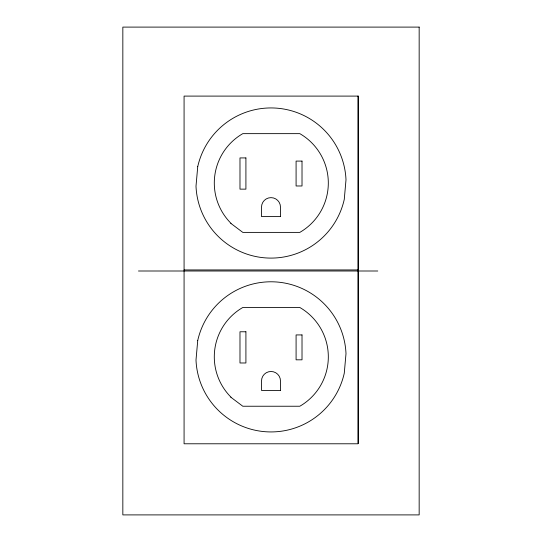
<?xml version="1.0" encoding="UTF-8"?>
<svg xmlns="http://www.w3.org/2000/svg" width="542" height="542" viewBox="0 0 542 542"><rect width="100%" height="100%" fill="white"/><g stroke="black" fill="none" stroke-linecap="round" stroke-linejoin="round"><path stroke-width="0.81" d="M230.777 223.331L242.802 232.389L299.814 232.389A57.012 57.012 0 0 0 299.814 133.644L242.802 133.644A57.012 57.012 0 0 0 230.994 223.331M184.077 269.936L357.923 269.936M138.461 271L377.774 271M230.777 397.178L242.802 406.236L299.814 406.236A57.012 57.012 0 0 0 299.814 307.483L242.802 307.483A57.012 57.012 0 0 0 230.994 397.178M358.472 443.478L358.472 96.097L184.077 96.097L184.077 443.783L357.923 443.783L357.923 96.097M197.728 166.685L196.001 186.211A75.067 75.067 0 0 0 344.272 199.348L345.999 179.822A75.067 75.067 0 0 0 197.728 166.685M197.728 340.532L196.001 360.051A75.067 75.067 0 0 0 344.272 373.187L345.999 353.669A75.067 75.067 0 0 0 197.728 340.532M419.162 27.1L122.838 27.1L122.838 514.9L419.162 514.9L419.162 27.1M245.912 157.925L239.984 157.925L239.984 189.138L245.912 189.138L245.912 157.925M302.016 161.089L296.088 161.089L296.088 185.981L302.016 185.981L302.016 161.089M280.485 216.597L261.515 216.597L261.515 207.119A9.485 9.485 0 0 1 271 197.634A9.485 9.485 0 0 1 280.485 207.119L280.485 216.597M245.912 331.772L239.984 331.772L239.984 362.984L245.912 362.984L245.912 331.772M302.016 334.929L296.088 334.929L296.088 359.82L302.016 359.82L302.016 334.929M280.485 390.443L261.515 390.443L261.515 380.958A9.485 9.485 0 0 1 271 371.48A9.485 9.485 0 0 1 280.485 380.958L280.485 390.443"/></g></svg>
